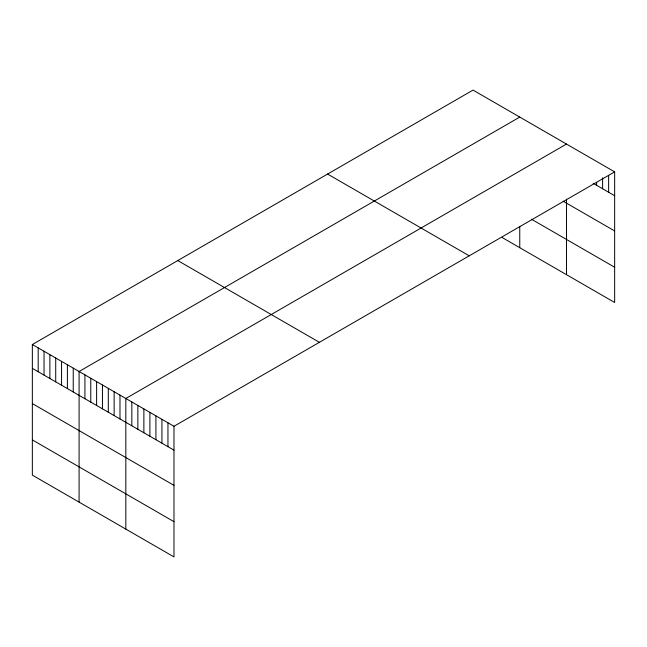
<?xml version="1.0" encoding="UTF-8"?>
<svg xmlns="http://www.w3.org/2000/svg" width="647" height="647" viewBox="0 0 647 647"><rect width="100%" height="100%" fill="white"/><g stroke="black" fill="none" stroke-linecap="round" stroke-linejoin="round"><path stroke-width="0.97" d="M614.65 171.867L173.978 426.284L173.978 556.905L32.35 475.133L32.35 344.519L473.022 90.095L614.65 171.867L614.65 302.481L502.234 237.578M519.759 117.083L79.088 371.499L79.088 502.121M566.497 144.063L125.825 398.487L125.825 529.1M593.153 183.295L614.65 195.709M563.157 201.217L614.65 230.947M531.446 219.212L614.65 267.243M327.6 174.059L469.229 255.824M177.771 260.563L319.4 342.328M32.35 344.519L173.978 426.284M32.35 368.361L173.978 450.134M32.35 403.599L173.978 485.363M32.35 439.903L173.978 521.668M608.633 175.345L608.633 192.232M602.616 177.828L602.616 188.762M596.591 182.3L596.591 185.285M566.497 199.114L566.497 274.676M519.759 226.555L519.759 247.696M167.953 422.814L167.953 446.656M161.936 419.337L161.936 443.179M155.919 415.859L155.919 439.701M149.902 412.39L149.902 436.232M143.877 408.912L143.877 432.754M137.86 405.434L137.86 429.276M131.842 401.957L131.842 425.807M119.978 395.115L119.978 418.957M114.139 391.742L114.139 415.584M108.3 388.37L108.3 412.212M102.452 384.997L102.452 408.839M96.613 381.625L96.613 405.467M90.774 378.244L90.774 402.094M84.927 374.872L84.927 398.722M73.24 368.127L73.24 391.977M67.401 364.754L67.401 388.604M61.562 361.382L61.562 385.232M55.715 358.009L55.715 381.859M49.876 354.637L49.876 378.479M44.036 351.264L44.036 375.106M38.189 347.892L38.189 371.734"/></g></svg>
